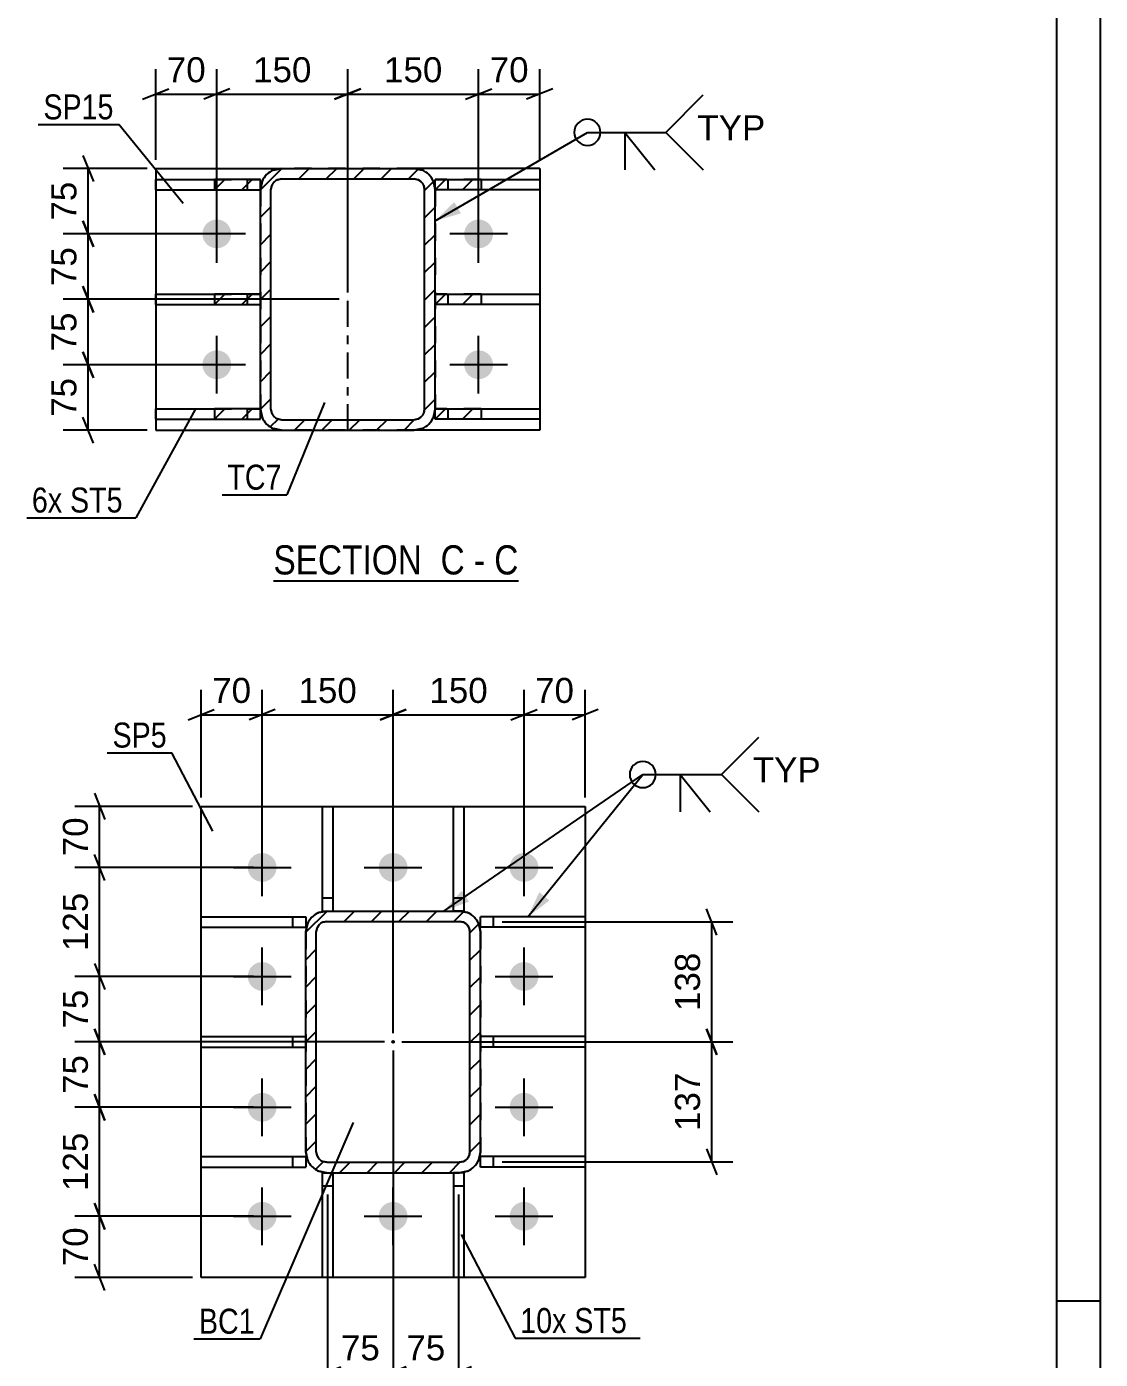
# Model space of a CAD drawing. Header units: millimetres. Extents: x -127 to 467, y -181 to 239.
# Drawn here: x 343.9 to 467, y -38.5 to 114.3 of the extents above; entities that cross this region are included whole.
import ezdxf

# ---------------------------------------------------------------- set-up
doc = ezdxf.new("R2010")
doc.units = ezdxf.units.MM
doc.linetypes.add('DXK_LINE_DOT2', pattern=[3.9198, 1.9599, -1.9599])
doc.linetypes.add('DXK_LINE_DOT3', pattern=[5.9187, 2.979, -0.9799, 0.9799, -0.9799])
doc.styles.add('Arial', font='ARIAL.TTF', dxfattribs={"height": 0.2})
doc.styles.add('Arial Narrow', font='ARIALN.TTF', dxfattribs={"height": 0.2})

# ---------------------------------------------------------------- blocks, each defined once
blk = doc.blocks.new('Unknown-339278888-1134')
at = {"color": 5, "linetype": 'Continuous'}
for p, q in [((466.97, -180.8), (466.97, 239.2)), ((461.97, -175.8), (461.97, 234.2)), ((466.97, -31.8), (461.97, -31.8))]:
    blk.add_line(p, q, dxfattribs=at)
blk = doc.blocks.new('Unknown-339278888-15 - 12399')
at = {"color": 6, "linetype": 'Continuous'}
blk.add_line((372.22, 50.78), (400.29, 50.78), dxfattribs=at)
at = {"color": 0, "linetype": 'Continuous'}
for points in [[(390.32, 51.53), (390.32, 55.03), (372.22, 55.03), (372.22, 51.53)], [(394.14, 51.53), (394.14, 55.03), (391.37, 55.03), (391.37, 51.53)], [(396.47, 51.53), (396.47, 55.03), (395.19, 55.03), (395.19, 51.53)], [(400.29, 51.53), (400.29, 55.03), (397.52, 55.03), (397.52, 51.53)]]:
    blk.add_wipeout(points, dxfattribs=at)
at = {"color": 7, "linetype": 'Continuous', "style": 'Arial Narrow'}
for s, p in [('SECTION ', (372.22, 51.53)), ('C', (391.37, 51.53)), ('C', (397.52, 51.53)), ('-', (395.19, 51.53))]:
    blk.add_text(s, height=3.34, dxfattribs=at).set_placement(p)
blk = doc.blocks.new('Part-339278888-12405 - 12399')
at = {"linetype": 'Continuous'}
h = blk.add_hatch(dxfattribs=at)
h.set_pattern_fill('', scale=0.7, style=0, pattern_type=0)
h.set_pattern_definition([(45, (370.7277, 70.4728), (-1.57154, 1.57154), [])])
h.paths.add_polyline_path([(370.73, 95.67), (370.73, 70.47), (370.91, 69.55), (371.43, 68.78), (372.21, 68.26), (373.13, 68.07), (388.33, 68.07), (389.25, 68.26), (390.02, 68.78), (390.55, 69.55), (390.73, 70.47), (390.73, 95.67), (390.55, 96.59), (390.02, 97.37), (389.25, 97.89), (388.33, 98.07), (373.13, 98.07), (372.21, 97.89), (371.43, 97.37), (370.91, 96.59)])
h.paths.add_polyline_path([(372.28, 96.52), (372.67, 96.78), (373.13, 96.87), (388.33, 96.87), (388.79, 96.78), (389.18, 96.52), (389.44, 96.13), (389.53, 95.67), (389.53, 70.47), (389.44, 70.01), (389.18, 69.62), (388.79, 69.36), (388.33, 69.27), (373.13, 69.27), (372.67, 69.36), (372.28, 69.62), (372.02, 70.01), (371.93, 70.47), (371.93, 95.67), (372.02, 96.13)])
at = {"color": 7, "linetype": 'DXK_LINE_DOT2'}
for p, q in [((372.21, 97.89), (373.13, 98.07)), ((373.13, 98.07), (388.33, 98.07)), ((388.33, 98.07), (389.25, 97.89)), ((370.73, 95.67), (370.91, 96.59)), ((373.13, 96.87), (372.67, 96.78)), ((373.13, 96.87), (388.33, 96.87)), ((388.79, 96.78), (388.33, 96.87)), ((390.55, 96.59), (390.73, 95.67)), ((370.73, 95.67), (370.73, 70.47)), ((372.02, 96.13), (371.93, 95.67)), ((371.93, 70.47), (371.93, 95.67)), ((389.53, 95.67), (389.44, 96.13)), ((389.53, 70.47), (389.53, 95.67)), ((390.73, 95.67), (390.73, 70.47)), ((370.91, 69.55), (370.73, 70.47)), ((371.93, 70.47), (372.02, 70.01)), ((389.44, 70.01), (389.53, 70.47)), ((390.73, 70.47), (390.55, 69.55)), ((372.67, 69.36), (373.13, 69.27)), ((373.13, 69.27), (388.33, 69.27)), ((388.33, 69.27), (388.79, 69.36)), ((373.13, 68.07), (372.21, 68.26)), ((373.13, 68.07), (388.33, 68.07)), ((389.25, 68.26), (388.33, 68.07))]:
    blk.add_line(p, q, dxfattribs=at)
at = {"color": 2, "linetype": 'Continuous'}
for p, q in [((373.13, 98.07), (372.21, 97.89)), ((373.13, 98.07), (388.33, 98.07)), ((389.25, 97.89), (388.33, 98.07)), ((370.91, 96.59), (370.73, 95.67)), ((372.67, 96.78), (373.13, 96.87)), ((373.13, 96.87), (388.33, 96.87)), ((388.33, 96.87), (388.79, 96.78)), ((390.73, 95.67), (390.55, 96.59)), ((370.73, 70.47), (370.73, 95.67)), ((371.93, 95.67), (372.02, 96.13)), ((371.93, 70.47), (371.93, 95.67)), ((389.44, 96.13), (389.53, 95.67)), ((389.53, 70.47), (389.53, 95.67)), ((390.73, 70.47), (390.73, 95.67)), ((370.73, 70.47), (370.91, 69.55)), ((372.02, 70.01), (371.93, 70.47)), ((389.53, 70.47), (389.44, 70.01)), ((390.55, 69.55), (390.73, 70.47)), ((373.13, 69.27), (372.67, 69.36)), ((373.13, 69.27), (388.33, 69.27)), ((388.79, 69.36), (388.33, 69.27)), ((372.21, 68.26), (373.13, 68.07)), ((373.13, 68.07), (388.33, 68.07)), ((388.33, 68.07), (389.25, 68.26))]:
    blk.add_line(p, q, dxfattribs=at)
at = {"color": 7, "linetype": 'DXK_LINE_DOT3'}
blk.add_line((380.73, 83.07), (380.73, 83.07), dxfattribs=at)
at = {"color": 7, "linetype": 'DXK_LINE_DOT2'}
for centre, radius, start, end in [((373.13, 95.67), 2.4, 112.5, 157.5), ((388.33, 95.67), 2.4, 22.5, 67.5), ((373.13, 95.67), 1.2, 112.5, 157.5), ((388.33, 95.67), 1.2, 22.5, 67.5), ((373.13, 70.47), 2.4, 202.5, 247.5), ((373.13, 70.47), 1.2, 202.5, 247.5), ((388.33, 70.47), 1.2, 292.5, 337.5), ((388.33, 70.47), 2.4, 292.5, 337.5)]:
    blk.add_arc(centre, radius, start, end, dxfattribs=at)
at = {"color": 2, "linetype": 'Continuous'}
for centre, radius, start, end in [((373.13, 95.67), 2.4, 112.5, 157.5), ((388.33, 95.67), 2.4, 22.5, 67.5), ((373.13, 95.67), 1.2, 112.5, 157.5), ((388.33, 95.67), 1.2, 22.5, 67.5), ((373.13, 70.47), 2.4, 202.5, 247.5), ((373.13, 70.47), 1.2, 202.5, 247.5), ((388.33, 70.47), 1.2, 292.5, 337.5), ((388.33, 70.47), 2.4, 292.5, 337.5)]:
    blk.add_arc(centre, radius, start, end, dxfattribs=at)
blk = doc.blocks.new('Part-339278888-15968 - 12399')
at = {"linetype": 'Continuous'}
h = blk.add_hatch(dxfattribs=at)
h.set_pattern_fill('', scale=0.7, style=0, pattern_type=0)
h.set_pattern_definition([(45, (365.4517, 69.3228), (-1.5715, 1.5715), [])])
h.paths.add_polyline_path([(365.45, 70.52), (365.45, 69.32), (370.73, 69.32), (370.73, 70.52)])
at = {"color": 2, "linetype": 'Continuous'}
for p, q in [((358.73, 70.52), (365.45, 70.52)), ((358.73, 69.32), (358.73, 70.52)), ((370.73, 70.52), (365.45, 70.52)), ((365.45, 70.52), (365.45, 69.32)), ((370.73, 69.32), (370.73, 70.52)), ((358.73, 69.32), (365.45, 69.32)), ((365.45, 69.32), (370.73, 69.32))]:
    blk.add_line(p, q, dxfattribs=at)
at = {"color": 7, "linetype": 'DXK_LINE_DOT2'}
for p, q in [((365.45, 70.52), (370.73, 70.52)), ((369.23, 69.32), (369.23, 70.52)), ((370.73, 69.32), (370.73, 70.52)), ((365.45, 69.32), (370.73, 69.32))]:
    blk.add_line(p, q, dxfattribs=at)
blk = doc.blocks.new('Part-339278888-12430 - 12399')
at = {"color": 2, "linetype": 'Continuous'}
for p, q in [((358.73, 98.07), (358.73, 68.07)), ((358.73, 98.07), (373.13, 98.07)), ((402.73, 98.07), (388.33, 98.07)), ((402.73, 98.07), (402.73, 68.07)), ((358.73, 68.07), (373.13, 68.07)), ((402.73, 68.07), (388.33, 68.07))]:
    blk.add_line(p, q, dxfattribs=at)
at = {"color": 7, "linetype": 'DXK_LINE_DOT2'}
for p, q in [((388.33, 98.07), (373.13, 98.07)), ((388.33, 68.07), (373.13, 68.07))]:
    blk.add_line(p, q, dxfattribs=at)
at = {"color": 7, "linetype": 'DXK_LINE_DOT3'}
blk.add_line((380.73, 68.07), (380.73, 98.07), dxfattribs=at)
blk = doc.blocks.new('Bolt-339278888-12460 - 12399')
at = {"linetype": 'Continuous'}
for points in [[(364.08, 90.57, -1), (367.38, 90.57, -1)], [(394.08, 90.57, -1), (397.38, 90.57, -1)], [(364.08, 75.57, -1), (367.38, 75.57, -1)], [(394.08, 75.57, -1), (397.38, 75.57, -1)]]:
    blk.add_hatch(color=1, dxfattribs=at).paths.add_polyline_path(points)
at = {"color": 1, "linetype": 'Continuous'}
for p, q in [((365.73, 87.27), (365.73, 93.87)), ((395.73, 87.27), (395.73, 93.87)), ((369.03, 90.57), (362.43, 90.57)), ((399.03, 90.57), (392.43, 90.57)), ((365.73, 72.27), (365.73, 78.87)), ((395.73, 72.27), (395.73, 78.87)), ((369.03, 75.57), (362.43, 75.57)), ((399.03, 75.57), (392.43, 75.57))]:
    blk.add_line(p, q, dxfattribs=at)
blk = doc.blocks.new('Part-339278888-15971 - 12399')
at = {"linetype": 'Continuous'}
h = blk.add_hatch(dxfattribs=at)
h.set_pattern_fill('', scale=0.7, style=0, pattern_type=0)
h.set_pattern_definition([(45, (390.7277, 69.3228), (-1.5715, 1.5715), [])])
h.paths.add_polyline_path([(390.73, 70.52), (390.73, 69.32), (396, 69.32), (396, 70.52)])
at = {"color": 7, "linetype": 'DXK_LINE_DOT2'}
for p, q in [((390.73, 69.32), (390.73, 70.52)), ((396, 70.52), (390.73, 70.52)), ((392.23, 69.32), (392.23, 70.52)), ((396, 69.32), (390.73, 69.32))]:
    blk.add_line(p, q, dxfattribs=at)
at = {"color": 2, "linetype": 'Continuous'}
for p, q in [((390.73, 69.32), (390.73, 70.52)), ((390.73, 70.52), (396, 70.52)), ((396, 70.52), (402.73, 70.52)), ((396, 70.52), (396, 69.32)), ((402.73, 70.52), (402.73, 69.32)), ((396, 69.32), (390.73, 69.32)), ((402.73, 69.32), (396, 69.32))]:
    blk.add_line(p, q, dxfattribs=at)
blk = doc.blocks.new('Part-339278888-15966 - 12399')
at = {"linetype": 'Continuous'}
h = blk.add_hatch(dxfattribs=at)
h.set_pattern_fill('', scale=0.7, style=0, pattern_type=0)
h.set_pattern_definition([(45, (365.4517, 82.4728), (-1.5715, 1.5715), [])])
h.paths.add_polyline_path([(365.45, 83.67), (365.45, 82.47), (370.73, 82.47), (370.73, 83.67)])
at = {"color": 2, "linetype": 'Continuous'}
for p, q in [((358.73, 83.67), (365.45, 83.67)), ((358.73, 82.47), (358.73, 83.67)), ((370.73, 83.67), (365.45, 83.67)), ((365.45, 83.67), (365.45, 82.47)), ((370.73, 82.47), (370.73, 83.67)), ((358.73, 82.47), (365.45, 82.47)), ((365.45, 82.47), (370.73, 82.47))]:
    blk.add_line(p, q, dxfattribs=at)
at = {"color": 7, "linetype": 'DXK_LINE_DOT2'}
for p, q in [((365.45, 83.67), (370.73, 83.67)), ((369.23, 82.47), (369.23, 83.67)), ((370.73, 82.47), (370.73, 83.67)), ((365.45, 82.47), (370.73, 82.47))]:
    blk.add_line(p, q, dxfattribs=at)
blk = doc.blocks.new('Part-339278888-15967 - 12399')
at = {"linetype": 'Continuous'}
h = blk.add_hatch(dxfattribs=at)
h.set_pattern_fill('', scale=0.7, style=0, pattern_type=0)
h.set_pattern_definition([(45, (365.4517, 95.6228), (-1.5715, 1.5715), [])])
h.paths.add_polyline_path([(365.45, 96.82), (365.45, 95.62), (370.73, 95.62), (370.73, 96.82)])
at = {"color": 2, "linetype": 'Continuous'}
for p, q in [((358.73, 96.82), (365.45, 96.82)), ((358.73, 95.62), (358.73, 96.82)), ((370.73, 96.82), (365.45, 96.82)), ((365.45, 96.82), (365.45, 95.62)), ((370.73, 95.62), (370.73, 96.82)), ((358.73, 95.62), (365.45, 95.62)), ((365.45, 95.62), (370.73, 95.62))]:
    blk.add_line(p, q, dxfattribs=at)
at = {"color": 7, "linetype": 'DXK_LINE_DOT2'}
for p, q in [((365.45, 96.82), (370.73, 96.82)), ((369.23, 95.62), (369.23, 96.82)), ((370.73, 95.62), (370.73, 96.82)), ((365.45, 95.62), (370.73, 95.62))]:
    blk.add_line(p, q, dxfattribs=at)
blk = doc.blocks.new('Part-339278888-15969 - 12399')
at = {"linetype": 'Continuous'}
h = blk.add_hatch(dxfattribs=at)
h.set_pattern_fill('', scale=0.7, style=0, pattern_type=0)
h.set_pattern_definition([(45, (390.7277, 82.4728), (-1.5715, 1.5715), [])])
h.paths.add_polyline_path([(390.73, 83.67), (390.73, 82.47), (396, 82.47), (396, 83.67)])
at = {"color": 7, "linetype": 'DXK_LINE_DOT2'}
for p, q in [((390.73, 82.47), (390.73, 83.67)), ((396, 83.67), (390.73, 83.67)), ((392.23, 82.47), (392.23, 83.67)), ((396, 82.47), (390.73, 82.47))]:
    blk.add_line(p, q, dxfattribs=at)
at = {"color": 2, "linetype": 'Continuous'}
for p, q in [((390.73, 82.47), (390.73, 83.67)), ((390.73, 83.67), (396, 83.67)), ((396, 83.67), (402.73, 83.67)), ((396, 83.67), (396, 82.47)), ((402.73, 83.67), (402.73, 82.47)), ((396, 82.47), (390.73, 82.47)), ((402.73, 82.47), (396, 82.47))]:
    blk.add_line(p, q, dxfattribs=at)
blk = doc.blocks.new('Part-339278888-15970 - 12399')
at = {"linetype": 'Continuous'}
h = blk.add_hatch(dxfattribs=at)
h.set_pattern_fill('', scale=0.7, style=0, pattern_type=0)
h.set_pattern_definition([(45, (390.7277, 95.6228), (-1.5715, 1.5715), [])])
h.paths.add_polyline_path([(390.73, 96.82), (390.73, 95.62), (396, 95.62), (396, 96.82)])
at = {"color": 7, "linetype": 'DXK_LINE_DOT2'}
for p, q in [((390.73, 95.62), (390.73, 96.82)), ((396, 96.82), (390.73, 96.82)), ((392.23, 95.62), (392.23, 96.82)), ((396, 95.62), (390.73, 95.62))]:
    blk.add_line(p, q, dxfattribs=at)
at = {"color": 2, "linetype": 'Continuous'}
for p, q in [((390.73, 95.62), (390.73, 96.82)), ((390.73, 96.82), (396, 96.82)), ((396, 96.82), (402.73, 96.82)), ((396, 96.82), (396, 95.62)), ((402.73, 96.82), (402.73, 95.62)), ((396, 95.62), (390.73, 95.62)), ((402.73, 95.62), (396, 95.62))]:
    blk.add_line(p, q, dxfattribs=at)
blk = doc.blocks.new('Part-339278888-12719 - 12684')
at = {"color": 2, "linetype": 'Continuous'}
for p, q in [((407.93, 12.29), (395.93, 12.29)), ((395.93, 11.09), (395.93, 12.29)), ((407.93, 12.29), (407.93, 11.09)), ((407.93, 11.09), (395.93, 11.09))]:
    blk.add_line(p, q, dxfattribs=at)
at = {"color": 7, "linetype": 'DXK_LINE_DOT2'}
blk.add_line((397.43, 11.09), (397.43, 12.29), dxfattribs=at)
blk = doc.blocks.new('Part-339278888-12718 - 12684')
at = {"color": 2, "linetype": 'Continuous'}
for p, q in [((407.93, -1.46), (395.93, -1.46)), ((407.93, -1.46), (407.93, -2.66)), ((407.93, -2.66), (395.93, -2.66))]:
    blk.add_line(p, q, dxfattribs=at)
at = {"color": 7, "linetype": 'DXK_LINE_DOT2'}
for p, q in [((395.93, -1.46), (395.93, -2.66)), ((397.43, -2.66), (397.43, -1.46))]:
    blk.add_line(p, q, dxfattribs=at)
blk = doc.blocks.new('Part-339278888-12686 - 12684')
at = {"linetype": 'Continuous'}
h = blk.add_hatch(dxfattribs=at)
h.set_pattern_fill('', scale=0.7, style=0, pattern_type=0)
h.set_pattern_definition([(45, (395.7457, 11.4588), (-1.57154, 1.57154), [])])
h.paths.add_polyline_path([(395.93, 10.54), (395.75, 11.46), (395.23, 12.24), (394.45, 12.76), (393.53, 12.94), (378.33, 12.94), (377.41, 12.76), (376.63, 12.24), (376.11, 11.46), (375.93, 10.54), (375.93, -14.66), (376.11, -15.58), (376.63, -16.36), (377.41, -16.88), (378.33, -17.06), (393.53, -17.06), (394.45, -16.88), (395.23, -16.36), (395.75, -15.58), (395.93, -14.66)])
h.paths.add_polyline_path([(394.64, -15.12), (394.38, -15.51), (393.99, -15.77), (393.53, -15.86), (378.33, -15.86), (377.87, -15.77), (377.48, -15.51), (377.22, -15.12), (377.13, -14.66), (377.13, 10.54), (377.22, 11), (377.48, 11.39), (377.87, 11.65), (378.33, 11.74), (393.53, 11.74), (393.99, 11.65), (394.38, 11.39), (394.64, 11), (394.73, 10.54), (394.73, -14.66)])
blk.add_hatch(color=246, dxfattribs=at).paths.add_polyline_path([(385.93, -2.16, -1), (385.93, -1.96, -1)])
at = {"color": 7, "linetype": 'DXK_LINE_DOT2'}
for p, q in [((377.41, 12.76), (378.33, 12.94)), ((378.33, 12.94), (393.53, 12.94)), ((393.53, 12.94), (394.45, 12.76)), ((375.93, 10.54), (376.11, 11.46)), ((377.22, 11), (377.13, 10.54)), ((378.33, 11.74), (377.87, 11.65)), ((378.33, 11.74), (393.53, 11.74)), ((393.99, 11.65), (393.53, 11.74)), ((394.73, 10.54), (394.64, 11)), ((395.75, 11.46), (395.93, 10.54)), ((375.93, 10.54), (375.93, -14.66)), ((377.13, -14.66), (377.13, 10.54)), ((394.73, -14.66), (394.73, 10.54)), ((395.93, 10.54), (395.93, -14.66)), ((376.11, -15.58), (375.93, -14.66)), ((377.13, -14.66), (377.22, -15.12)), ((394.64, -15.12), (394.73, -14.66)), ((395.93, -14.66), (395.75, -15.58)), ((377.87, -15.77), (378.33, -15.86)), ((378.33, -15.86), (393.53, -15.86)), ((393.53, -15.86), (393.99, -15.77)), ((378.33, -17.06), (377.41, -16.88)), ((378.33, -17.06), (393.53, -17.06)), ((394.45, -16.88), (393.53, -17.06))]:
    blk.add_line(p, q, dxfattribs=at)
at = {"color": 2, "linetype": 'Continuous'}
for p, q in [((378.33, 12.94), (377.41, 12.76)), ((378.33, 12.94), (393.53, 12.94)), ((394.45, 12.76), (393.53, 12.94)), ((376.11, 11.46), (375.93, 10.54)), ((377.13, 10.54), (377.22, 11)), ((377.87, 11.65), (378.33, 11.74)), ((378.33, 11.74), (393.53, 11.74)), ((393.53, 11.74), (393.99, 11.65)), ((394.64, 11), (394.73, 10.54)), ((395.93, 10.54), (395.75, 11.46)), ((375.93, -14.66), (375.93, 10.54)), ((377.13, -14.66), (377.13, 10.54)), ((394.73, -14.66), (394.73, 10.54)), ((395.93, -14.66), (395.93, 10.54)), ((375.93, -14.66), (376.11, -15.58)), ((377.22, -15.12), (377.13, -14.66)), ((394.73, -14.66), (394.64, -15.12)), ((395.75, -15.58), (395.93, -14.66)), ((378.33, -15.86), (377.87, -15.77)), ((378.33, -15.86), (393.53, -15.86)), ((393.99, -15.77), (393.53, -15.86)), ((377.41, -16.88), (378.33, -17.06)), ((378.33, -17.06), (393.53, -17.06)), ((393.53, -17.06), (394.45, -16.88))]:
    blk.add_line(p, q, dxfattribs=at)
at = {"color": 7, "linetype": 'DXK_LINE_DOT3'}
blk.add_line((385.93, -2.06), (385.93, -2.06), dxfattribs=at)
at = {"color": 246, "linetype": 'DXK_LINE_DOT2'}
blk.add_line((385.93, -2.06), (385.93, -2.06), dxfattribs=at)
at = {"color": 246, "linetype": 'Continuous'}
blk.add_circle((385.93, -2.06), 0.1, dxfattribs=at)
at = {"color": 7, "linetype": 'DXK_LINE_DOT2'}
for centre, radius, start, end in [((378.33, 10.54), 2.4, 112.5, 157.5), ((393.53, 10.54), 2.4, 22.5, 67.5), ((378.33, 10.54), 1.2, 112.5, 157.5), ((393.53, 10.54), 1.2, 22.5, 67.5), ((378.33, -14.66), 1.2, 202.5, 247.5), ((393.53, -14.66), 1.2, 292.5, 337.5), ((378.33, -14.66), 2.4, 202.5, 247.5), ((393.53, -14.66), 2.4, 292.5, 337.5)]:
    blk.add_arc(centre, radius, start, end, dxfattribs=at)
at = {"color": 2, "linetype": 'Continuous'}
for centre, radius, start, end in [((378.33, 10.54), 2.4, 112.5, 157.5), ((393.53, 10.54), 2.4, 22.5, 67.5), ((378.33, 10.54), 1.2, 112.5, 157.5), ((393.53, 10.54), 1.2, 22.5, 67.5), ((378.33, -14.66), 1.2, 202.5, 247.5), ((393.53, -14.66), 1.2, 292.5, 337.5), ((378.33, -14.66), 2.4, 202.5, 247.5), ((393.53, -14.66), 2.4, 292.5, 337.5)]:
    blk.add_arc(centre, radius, start, end, dxfattribs=at)
blk = doc.blocks.new('Part-339278888-12692 - 12684')
at = {"color": 2, "linetype": 'Continuous'}
for p, q in [((363.93, -29.06), (363.93, 24.94)), ((363.93, 24.94), (407.93, 24.94)), ((407.93, 24.94), (407.93, -29.06)), ((407.93, -29.06), (363.93, -29.06))]:
    blk.add_line(p, q, dxfattribs=at)
blk = doc.blocks.new('Part-339278888-12720 - 12684')
at = {"color": 2, "linetype": 'Continuous'}
for p, q in [((407.93, -15.21), (395.93, -15.21)), ((395.93, -16.41), (395.93, -15.21)), ((407.93, -15.21), (407.93, -16.41)), ((407.93, -16.41), (395.93, -16.41))]:
    blk.add_line(p, q, dxfattribs=at)
at = {"color": 7, "linetype": 'DXK_LINE_DOT2'}
blk.add_line((397.43, -16.41), (397.43, -15.21), dxfattribs=at)
blk = doc.blocks.new('Part-339278888-12721 - 12684')
at = {"color": 2, "linetype": 'Continuous'}
for p, q in [((363.93, -2.66), (363.93, -1.46)), ((363.93, -1.46), (375.93, -1.46)), ((363.93, -2.66), (375.93, -2.66))]:
    blk.add_line(p, q, dxfattribs=at)
at = {"color": 7, "linetype": 'DXK_LINE_DOT2'}
for p, q in [((374.43, -2.66), (374.43, -1.46)), ((375.93, -1.46), (375.93, -2.66))]:
    blk.add_line(p, q, dxfattribs=at)
blk = doc.blocks.new('Part-339278888-12722 - 12684')
at = {"color": 2, "linetype": 'Continuous'}
for p, q in [((363.93, 11.09), (363.93, 12.29)), ((363.93, 12.29), (375.93, 12.29)), ((375.93, 12.29), (375.93, 11.09)), ((363.93, 11.09), (375.93, 11.09))]:
    blk.add_line(p, q, dxfattribs=at)
at = {"color": 7, "linetype": 'DXK_LINE_DOT2'}
blk.add_line((374.43, 11.09), (374.43, 12.29), dxfattribs=at)
blk = doc.blocks.new('Part-339278888-12723 - 12684')
at = {"color": 2, "linetype": 'Continuous'}
for p, q in [((363.93, -16.41), (363.93, -15.21)), ((363.93, -15.21), (375.93, -15.21)), ((375.93, -15.21), (375.93, -16.41)), ((363.93, -16.41), (375.93, -16.41))]:
    blk.add_line(p, q, dxfattribs=at)
at = {"color": 7, "linetype": 'DXK_LINE_DOT2'}
blk.add_line((374.43, -16.41), (374.43, -15.21), dxfattribs=at)
blk = doc.blocks.new('Part-339278888-12724 - 12684')
at = {"color": 2, "linetype": 'Continuous'}
for p, q in [((377.83, -29.06), (377.83, -17.06)), ((377.83, -17.06), (378.33, -17.06)), ((379.03, -17.06), (379.03, -29.06)), ((379.03, -29.06), (377.83, -29.06))]:
    blk.add_line(p, q, dxfattribs=at)
at = {"color": 7, "linetype": 'DXK_LINE_DOT2'}
for p, q in [((378.33, -17.06), (379.03, -17.06)), ((377.83, -18.56), (379.03, -18.56))]:
    blk.add_line(p, q, dxfattribs=at)
blk = doc.blocks.new('Part-339278888-12725 - 12684')
at = {"color": 2, "linetype": 'Continuous'}
for p, q in [((392.83, -17.06), (392.83, -29.06)), ((394.03, -17.06), (393.53, -17.06)), ((394.03, -17.06), (394.03, -29.06)), ((394.03, -29.06), (392.83, -29.06))]:
    blk.add_line(p, q, dxfattribs=at)
at = {"color": 7, "linetype": 'DXK_LINE_DOT2'}
for p, q in [((393.53, -17.06), (392.83, -17.06)), ((392.83, -18.56), (394.03, -18.56))]:
    blk.add_line(p, q, dxfattribs=at)
blk = doc.blocks.new('Part-339278888-12726 - 12684')
at = {"color": 2, "linetype": 'Continuous'}
for p, q in [((377.83, 12.94), (377.83, 24.94)), ((377.83, 24.94), (379.03, 24.94)), ((379.03, 24.94), (379.03, 12.94)), ((377.83, 12.94), (378.33, 12.94))]:
    blk.add_line(p, q, dxfattribs=at)
at = {"color": 7, "linetype": 'DXK_LINE_DOT2'}
for p, q in [((377.83, 14.44), (379.03, 14.44)), ((378.33, 12.94), (379.03, 12.94))]:
    blk.add_line(p, q, dxfattribs=at)
blk = doc.blocks.new('Part-339278888-12727 - 12684')
at = {"color": 2, "linetype": 'Continuous'}
for p, q in [((392.83, 12.94), (392.83, 24.94)), ((392.83, 24.94), (394.03, 24.94)), ((394.03, 24.94), (394.03, 12.94)), ((394.03, 12.94), (393.53, 12.94))]:
    blk.add_line(p, q, dxfattribs=at)
at = {"color": 7, "linetype": 'DXK_LINE_DOT2'}
for p, q in [((392.83, 14.44), (394.03, 14.44)), ((393.53, 12.94), (392.83, 12.94))]:
    blk.add_line(p, q, dxfattribs=at)
blk = doc.blocks.new('Bolt-339278888-12739 - 12684')
at = {"linetype": 'Continuous'}
for points in [[(369.28, 17.94, -1), (372.58, 17.94, -1)], [(384.28, 17.94, -1), (387.58, 17.94, -1)], [(399.28, 17.94, -1), (402.58, 17.94, -1)], [(369.28, 5.44, -1), (372.58, 5.44, -1)], [(399.28, 5.44, -1), (402.58, 5.44, -1)], [(369.28, -9.56, -1), (372.58, -9.56, -1)], [(399.28, -9.56, -1), (402.58, -9.56, -1)], [(369.28, -22.06, -1), (372.58, -22.06, -1)], [(384.28, -22.06, -1), (387.58, -22.06, -1)], [(399.28, -22.06, -1), (402.58, -22.06, -1)]]:
    blk.add_hatch(color=1, dxfattribs=at).paths.add_polyline_path(points)
at = {"color": 1, "linetype": 'Continuous'}
for p, q in [((370.93, 14.64), (370.93, 21.24)), ((385.93, 14.64), (385.93, 21.24)), ((400.93, 14.64), (400.93, 21.24)), ((367.63, 17.94), (374.23, 17.94)), ((382.63, 17.94), (389.23, 17.94)), ((397.63, 17.94), (404.23, 17.94)), ((370.93, 2.14), (370.93, 8.74)), ((400.93, 2.14), (400.93, 8.74)), ((367.63, 5.44), (374.23, 5.44)), ((397.63, 5.44), (404.23, 5.44)), ((370.93, -12.86), (370.93, -6.26)), ((400.93, -12.86), (400.93, -6.26)), ((367.63, -9.56), (374.23, -9.56)), ((397.63, -9.56), (404.23, -9.56)), ((370.93, -25.36), (370.93, -18.76)), ((385.93, -25.36), (385.93, -18.76)), ((400.93, -25.36), (400.93, -18.76)), ((367.63, -22.06), (374.23, -22.06)), ((382.63, -22.06), (389.23, -22.06)), ((397.63, -22.06), (404.23, -22.06))]:
    blk.add_line(p, q, dxfattribs=at)
blk = doc.blocks.new('StraightDimension-339278888-14263 - 12399')
at = {"color": 7, "linetype": 'Continuous'}
for p, q in [((395.73, 91.57), (395.73, 109.46)), ((402.73, 99.07), (402.73, 109.46)), ((394.23, 106.01), (397.23, 107.21)), ((404.23, 107.21), (401.23, 106.01)), ((395.73, 106.61), (402.73, 106.61))]:
    blk.add_line(p, q, dxfattribs=at)
at = {"color": 0}
blk.add_wipeout([(402.05, 107.36), (402.05, 111.56), (396.4, 111.56), (396.4, 107.36)], dxfattribs=at)
at = {"color": 3, "style": 'Arial'}
blk.add_text('70', height=2.865, dxfattribs=at).set_placement((397, 107.96))
blk = doc.blocks.new('StraightDimension-339278888-14305 - 12399')
at = {"color": 7, "linetype": 'Continuous'}
for p, q in [((350.39, 77.07), (351.59, 74.07)), ((364.73, 75.57), (348.14, 75.57)), ((350.99, 68.07), (350.99, 75.57)), ((351.59, 66.57), (350.39, 69.57)), ((357.73, 68.07), (348.14, 68.07))]:
    blk.add_line(p, q, dxfattribs=at)
at = {"color": 0}
blk.add_wipeout([(350.24, 74.65), (346.04, 74.65), (346.04, 69), (350.24, 69)], dxfattribs=at)
at = {"color": 3, "style": 'Arial'}
blk.add_text('75', height=2.865, rotation=90.0002, dxfattribs=at).set_placement((349.64, 69.6))
blk = doc.blocks.new('StraightDimension-339278888-14264 - 12399')
at = {"color": 7, "linetype": 'Continuous'}
for p, q in [((380.73, 84.07), (380.73, 109.46)), ((395.73, 91.57), (395.73, 109.46)), ((382.23, 107.21), (379.23, 106.01)), ((394.23, 106.01), (397.23, 107.21)), ((380.73, 106.61), (395.73, 106.61))]:
    blk.add_line(p, q, dxfattribs=at)
at = {"color": 0}
blk.add_wipeout([(392.16, 107.36), (392.16, 111.56), (384.29, 111.56), (384.29, 107.36)], dxfattribs=at)
at = {"color": 3, "style": 'Arial'}
blk.add_text('150', height=2.865, dxfattribs=at).set_placement((384.89, 107.96))
blk = doc.blocks.new('StraightDimension-339278888-14265 - 12399')
at = {"color": 7, "linetype": 'Continuous'}
for p, q in [((365.73, 91.57), (365.73, 109.46)), ((380.73, 84.07), (380.73, 109.46)), ((367.23, 107.21), (364.23, 106.01)), ((379.23, 106.01), (382.23, 107.21)), ((365.73, 106.61), (380.73, 106.61))]:
    blk.add_line(p, q, dxfattribs=at)
at = {"color": 0}
blk.add_wipeout([(377.16, 107.36), (377.16, 111.56), (369.29, 111.56), (369.29, 107.36)], dxfattribs=at)
at = {"color": 3, "style": 'Arial'}
blk.add_text('150', height=2.865, dxfattribs=at).set_placement((369.89, 107.96))
blk = doc.blocks.new('StraightDimension-339278888-14266 - 12399')
at = {"color": 7, "linetype": 'Continuous'}
for p, q in [((358.73, 99.07), (358.73, 109.46)), ((365.73, 91.57), (365.73, 109.46)), ((357.23, 106.01), (360.23, 107.21)), ((367.23, 107.21), (364.23, 106.01)), ((358.73, 106.61), (365.73, 106.61))]:
    blk.add_line(p, q, dxfattribs=at)
at = {"color": 0}
blk.add_wipeout([(365.05, 107.36), (365.05, 111.56), (359.4, 111.56), (359.4, 107.36)], dxfattribs=at)
at = {"color": 3, "style": 'Arial'}
blk.add_text('70', height=2.865, dxfattribs=at).set_placement((360, 107.96))
blk = doc.blocks.new('StraightDimension-339278888-14302 - 12399')
at = {"color": 7, "linetype": 'Continuous'}
for p, q in [((350.39, 99.57), (351.59, 96.57)), ((357.73, 98.07), (348.14, 98.07)), ((350.99, 90.57), (350.99, 98.07)), ((351.59, 89.07), (350.39, 92.07)), ((364.73, 90.57), (348.14, 90.57))]:
    blk.add_line(p, q, dxfattribs=at)
at = {"color": 0}
blk.add_wipeout([(350.24, 97.15), (346.04, 97.15), (346.04, 91.5), (350.24, 91.5)], dxfattribs=at)
at = {"color": 3, "style": 'Arial'}
blk.add_text('75', height=2.865, rotation=90.0002, dxfattribs=at).set_placement((349.64, 92.1))
blk = doc.blocks.new('StraightDimension-339278888-14303 - 12399')
at = {"color": 7, "linetype": 'Continuous'}
for p, q in [((350.39, 92.07), (351.59, 89.07)), ((364.73, 90.57), (348.14, 90.57)), ((350.99, 83.07), (350.99, 90.57)), ((351.59, 81.57), (350.39, 84.57)), ((379.73, 83.07), (348.14, 83.07))]:
    blk.add_line(p, q, dxfattribs=at)
at = {"color": 0}
blk.add_wipeout([(350.24, 89.65), (346.04, 89.65), (346.04, 84), (350.24, 84)], dxfattribs=at)
at = {"color": 3, "style": 'Arial'}
blk.add_text('75', height=2.865, rotation=90.0002, dxfattribs=at).set_placement((349.64, 84.6))
blk = doc.blocks.new('StraightDimension-339278888-14304 - 12399')
at = {"color": 7, "linetype": 'Continuous'}
for p, q in [((350.39, 84.57), (351.59, 81.57)), ((379.73, 83.07), (348.14, 83.07)), ((350.99, 75.57), (350.99, 83.07)), ((351.59, 74.07), (350.39, 77.07)), ((364.73, 75.57), (348.14, 75.57))]:
    blk.add_line(p, q, dxfattribs=at)
at = {"color": 0}
blk.add_wipeout([(350.24, 82.15), (346.04, 82.15), (346.04, 76.5), (350.24, 76.5)], dxfattribs=at)
at = {"color": 3, "style": 'Arial'}
blk.add_text('75', height=2.865, rotation=90.0002, dxfattribs=at).set_placement((349.64, 77.1))
blk = doc.blocks.new('StraightDimension-339278888-16580 - 12684')
at = {"color": 7, "linetype": 'Continuous'}
for p, q in [((351.7, -20.56), (352.9, -23.56)), ((369.93, -22.06), (349.45, -22.06)), ((352.3, -29.06), (352.3, -22.06)), ((352.9, -30.56), (351.7, -27.56)), ((362.93, -29.06), (349.45, -29.06))]:
    blk.add_line(p, q, dxfattribs=at)
at = {"color": 0}
blk.add_wipeout([(351.55, -22.74), (347.35, -22.74), (347.35, -28.38), (351.55, -28.38)], dxfattribs=at)
at = {"color": 3, "style": 'Arial'}
blk.add_text('70', height=2.865, rotation=90.0002, dxfattribs=at).set_placement((350.95, -27.78))
blk = doc.blocks.new('StraightDimension-339278888-16579 - 12684')
at = {"color": 7, "linetype": 'Continuous'}
for p, q in [((351.7, -8.06), (352.9, -11.06)), ((369.93, -9.56), (349.45, -9.56)), ((352.3, -22.06), (352.3, -9.56)), ((352.9, -23.56), (351.7, -20.56)), ((369.93, -22.06), (349.45, -22.06))]:
    blk.add_line(p, q, dxfattribs=at)
at = {"color": 0}
blk.add_wipeout([(351.55, -11.87), (347.35, -11.87), (347.35, -19.75), (351.55, -19.75)], dxfattribs=at)
at = {"color": 3, "style": 'Arial'}
blk.add_text('125', height=2.865, rotation=90.0002, dxfattribs=at).set_placement((350.95, -19.15))
blk = doc.blocks.new('StraightDimension-339278888-13838 - 12684')
at = {"color": 7, "linetype": 'Continuous'}
for p, q in [((370.93, 18.94), (370.93, 38.3)), ((385.93, -1.06), (385.93, 38.3)), ((372.43, 36.05), (369.43, 34.85)), ((370.93, 35.45), (385.93, 35.45)), ((384.43, 34.85), (387.43, 36.05))]:
    blk.add_line(p, q, dxfattribs=at)
at = {"color": 0}
blk.add_wipeout([(382.36, 36.2), (382.36, 40.4), (374.49, 40.4), (374.49, 36.2)], dxfattribs=at)
at = {"color": 3, "style": 'Arial'}
blk.add_text('150', height=2.865, dxfattribs=at).set_placement((375.09, 36.8))
blk = doc.blocks.new('StraightDimension-339278888-13821 - 12684')
at = {"color": 7, "linetype": 'Continuous'}
for p, q in [((385.93, -3.06), (385.93, -42.32)), ((393.43, -19.56), (393.43, -42.32)), ((384.43, -40.52), (387.43, -39.32)), ((394.93, -39.32), (391.93, -40.52)), ((385.93, -39.92), (393.43, -39.92))]:
    blk.add_line(p, q, dxfattribs=at)
at = {"color": 0}
blk.add_wipeout([(392.5, -39.17), (392.5, -34.97), (386.85, -34.97), (386.85, -39.17)], dxfattribs=at)
at = {"color": 3, "style": 'Arial'}
blk.add_text('75', height=2.865, dxfattribs=at).set_placement((387.45, -38.57))
blk = doc.blocks.new('StraightDimension-339278888-13822 - 12684')
at = {"color": 7, "linetype": 'Continuous'}
for p, q in [((385.93, -3.06), (385.93, -42.32)), ((378.43, -19.56), (378.43, -42.32)), ((376.93, -40.52), (379.93, -39.32)), ((387.43, -39.32), (384.43, -40.52)), ((378.43, -39.92), (385.93, -39.92))]:
    blk.add_line(p, q, dxfattribs=at)
at = {"color": 0}
blk.add_wipeout([(385, -39.17), (385, -34.97), (379.35, -34.97), (379.35, -39.17)], dxfattribs=at)
at = {"color": 3, "style": 'Arial'}
blk.add_text('75', height=2.865, dxfattribs=at).set_placement((379.95, -38.57))
blk = doc.blocks.new('StraightDimension-339278888-13836 - 12684')
at = {"color": 7, "linetype": 'Continuous'}
for p, q in [((400.93, 18.94), (400.93, 38.3)), ((407.93, 25.94), (407.93, 38.3)), ((399.43, 34.85), (402.43, 36.05)), ((400.93, 35.45), (407.93, 35.45)), ((409.43, 36.05), (406.43, 34.85))]:
    blk.add_line(p, q, dxfattribs=at)
at = {"color": 0}
blk.add_wipeout([(407.25, 36.2), (407.25, 40.4), (401.6, 40.4), (401.6, 36.2)], dxfattribs=at)
at = {"color": 3, "style": 'Arial'}
blk.add_text('70', height=2.865, dxfattribs=at).set_placement((402.2, 36.8))
blk = doc.blocks.new('StraightDimension-339278888-13837 - 12684')
at = {"color": 7, "linetype": 'Continuous'}
for p, q in [((385.93, -1.06), (385.93, 38.3)), ((400.93, 18.94), (400.93, 38.3)), ((387.43, 36.05), (384.43, 34.85)), ((385.93, 35.45), (400.93, 35.45)), ((399.43, 34.85), (402.43, 36.05))]:
    blk.add_line(p, q, dxfattribs=at)
at = {"color": 0}
blk.add_wipeout([(397.36, 36.2), (397.36, 40.4), (389.49, 40.4), (389.49, 36.2)], dxfattribs=at)
at = {"color": 3, "style": 'Arial'}
blk.add_text('150', height=2.865, dxfattribs=at).set_placement((390.09, 36.8))
blk = doc.blocks.new('StraightDimension-339278888-13839 - 12684')
at = {"color": 7, "linetype": 'Continuous'}
for p, q in [((363.93, 25.94), (363.93, 38.3)), ((370.93, 18.94), (370.93, 38.3)), ((362.43, 34.85), (365.43, 36.05)), ((363.93, 35.45), (370.93, 35.45)), ((372.43, 36.05), (369.43, 34.85))]:
    blk.add_line(p, q, dxfattribs=at)
at = {"color": 0}
blk.add_wipeout([(370.25, 36.2), (370.25, 40.4), (364.6, 40.4), (364.6, 36.2)], dxfattribs=at)
at = {"color": 3, "style": 'Arial'}
blk.add_text('70', height=2.865, dxfattribs=at).set_placement((365.2, 36.8))
blk = doc.blocks.new('StraightDimension-339278888-13934 - 12684')
at = {"color": 7, "linetype": 'Continuous'}
for p, q in [((423.04, 10.19), (421.84, 13.19)), ((398.43, 11.69), (424.84, 11.69)), ((422.44, -2.06), (422.44, 11.69)), ((421.84, -0.56), (423.04, -3.56)), ((386.93, -2.06), (424.84, -2.06))]:
    blk.add_line(p, q, dxfattribs=at)
at = {"color": 0}
blk.add_wipeout([(421.69, 8.75), (417.49, 8.75), (417.49, 0.88), (421.69, 0.88)], dxfattribs=at)
at = {"color": 3, "style": 'Arial'}
blk.add_text('138', height=2.865, rotation=90.0002, dxfattribs=at).set_placement((421.09, 1.48))
blk = doc.blocks.new('StraightDimension-339278888-13935 - 12684')
at = {"color": 7, "linetype": 'Continuous'}
for p, q in [((423.04, -3.56), (421.84, -0.56)), ((386.93, -2.06), (424.84, -2.06)), ((422.44, -15.81), (422.44, -2.06)), ((421.84, -14.31), (423.04, -17.31)), ((398.43, -15.81), (424.84, -15.81))]:
    blk.add_line(p, q, dxfattribs=at)
at = {"color": 0}
blk.add_wipeout([(421.69, -5), (417.49, -5), (417.49, -12.87), (421.69, -12.87)], dxfattribs=at)
at = {"color": 3, "style": 'Arial'}
blk.add_text('137', height=2.865, rotation=90.0002, dxfattribs=at).set_placement((421.09, -12.27))
blk = doc.blocks.new('StraightDimension-339278888-16575 - 12684')
at = {"color": 7, "linetype": 'Continuous'}
for p, q in [((351.7, 26.44), (352.9, 23.44)), ((362.93, 24.94), (349.45, 24.94)), ((352.3, 17.94), (352.3, 24.94)), ((352.9, 16.44), (351.7, 19.44)), ((369.93, 17.94), (349.45, 17.94))]:
    blk.add_line(p, q, dxfattribs=at)
at = {"color": 0}
blk.add_wipeout([(351.55, 24.26), (347.35, 24.26), (347.35, 18.62), (351.55, 18.62)], dxfattribs=at)
at = {"color": 3, "style": 'Arial'}
blk.add_text('70', height=2.865, rotation=90.0002, dxfattribs=at).set_placement((350.95, 19.22))
blk = doc.blocks.new('StraightDimension-339278888-16576 - 12684')
at = {"color": 7, "linetype": 'Continuous'}
for p, q in [((352.9, 16.44), (351.7, 19.44)), ((369.93, 17.94), (349.45, 17.94)), ((352.3, 5.44), (352.3, 17.94)), ((351.7, 6.94), (352.9, 3.94)), ((369.93, 5.44), (349.45, 5.44))]:
    blk.add_line(p, q, dxfattribs=at)
at = {"color": 0}
blk.add_wipeout([(351.55, 15.63), (347.35, 15.63), (347.35, 7.75), (351.55, 7.75)], dxfattribs=at)
at = {"color": 3, "style": 'Arial'}
blk.add_text('125', height=2.865, rotation=90.0002, dxfattribs=at).set_placement((350.95, 8.35))
blk = doc.blocks.new('StraightDimension-339278888-16577 - 12684')
at = {"color": 7, "linetype": 'Continuous'}
for p, q in [((351.7, 6.94), (352.9, 3.94)), ((369.93, 5.44), (349.45, 5.44)), ((352.3, -2.06), (352.3, 5.44)), ((352.9, -3.56), (351.7, -0.56)), ((384.93, -2.06), (349.45, -2.06))]:
    blk.add_line(p, q, dxfattribs=at)
at = {"color": 0}
blk.add_wipeout([(351.55, 4.51), (347.35, 4.51), (347.35, -1.13), (351.55, -1.13)], dxfattribs=at)
at = {"color": 3, "style": 'Arial'}
blk.add_text('75', height=2.865, rotation=90.0002, dxfattribs=at).set_placement((350.95, -0.53))
blk = doc.blocks.new('StraightDimension-339278888-16578 - 12684')
at = {"color": 7, "linetype": 'Continuous'}
for p, q in [((351.7, -0.56), (352.9, -3.56)), ((384.93, -2.06), (349.45, -2.06)), ((352.3, -9.56), (352.3, -2.06)), ((352.9, -11.06), (351.7, -8.06)), ((369.93, -9.56), (349.45, -9.56))]:
    blk.add_line(p, q, dxfattribs=at)
at = {"color": 0}
blk.add_wipeout([(351.55, -2.99), (347.35, -2.99), (347.35, -8.63), (351.55, -8.63)], dxfattribs=at)
at = {"color": 3, "style": 'Arial'}
blk.add_text('75', height=2.865, rotation=90.0002, dxfattribs=at).set_placement((350.95, -8.03))
blk = doc.blocks.new('WeldMark-339278888-14356 - 12399')
at = {"linetype": 'Continuous'}
blk.add_hatch(color=30, dxfattribs=at).paths.add_polyline_path([(393.7, 92.92), (390.73, 92.06), (392.94, 94.22)])
at = {"color": 30, "linetype": 'Continuous'}
for p, q in [((390.73, 92.06), (408.19, 102.21)), ((408.19, 102.21), (417.19, 102.21))]:
    blk.add_line(p, q, dxfattribs=at)
at = {"color": 3, "linetype": 'Continuous'}
for q in [(415.9, 97.93), (412.47, 97.93)]:
    blk.add_line((412.47, 102.21), q, dxfattribs=at)
for start, end in [(90, 270), (270, 90)]:
    blk.add_arc((408.19, 102.21), 1.5, start, end, dxfattribs=at)
at = {"color": 0, "linetype": 'Continuous'}
blk.add_wipeout([(428.56, 101.31), (428.56, 104.31), (420.79, 104.31), (420.79, 101.31)], dxfattribs=at)
blk.add_wipeout([(428.56, 101.31), (428.56, 104.31), (420.79, 104.31), (420.79, 101.31)], dxfattribs=at)
at = {"color": 3, "linetype": 'Continuous'}
for q in [(421.47, 106.5), (421.47, 97.93)]:
    blk.add_line((417.19, 102.21), q, dxfattribs=at)
at = {"color": 3, "linetype": 'Continuous', "style": 'Arial'}
blk.add_text('TYP', height=2.865, dxfattribs=at).set_placement((420.79, 101.31))
blk = doc.blocks.new('MarkSet-339278888-16920 - 12399')
at = {"color": 30, "linetype": 'Continuous'}
blk.add_line((363.29, 70.52), (356.44, 58.03), dxfattribs=at)
at = {"color": 0}
for points in [[(348.01, 58.63), (348.01, 61.63), (344.54, 61.63), (344.54, 58.63)], [(354.94, 58.63), (354.94, 61.63), (348.91, 61.63), (348.91, 58.63)]]:
    blk.add_wipeout(points, dxfattribs=at)
for points in [[(348.01, 58.63), (348.01, 61.63), (344.54, 61.63), (344.54, 58.63)], [(354.94, 58.63), (354.94, 61.63), (348.91, 61.63), (348.91, 58.63)]]:
    blk.add_wipeout(points, dxfattribs=at)
at = {"color": 30, "linetype": 'Continuous'}
blk.add_line((343.94, 58.03), (356.44, 58.03), dxfattribs=at)
at = {"color": 3, "style": 'Arial Narrow'}
for s, p in [('6x', (344.54, 58.63)), ('ST5', (348.91, 58.63))]:
    blk.add_text(s, height=2.863, dxfattribs=at).set_placement(p)
blk = doc.blocks.new('Mark-339278888-14340 - 12399')
at = {"color": 0}
blk.add_wipeout([(373.14, 61.25), (373.14, 64.25), (366.94, 64.25), (366.94, 61.25)], dxfattribs=at)
blk.add_wipeout([(373.14, 61.25), (373.14, 64.25), (366.94, 64.25), (366.94, 61.25)], dxfattribs=at)
at = {"color": 30, "linetype": 'Continuous'}
for p in [(378.05, 71.23), (366.34, 60.65)]:
    blk.add_line(p, (373.74, 60.65), dxfattribs=at)
at = {"color": 3, "style": 'Arial Narrow'}
blk.add_text('TC7', height=2.863, dxfattribs=at).set_placement((366.94, 61.25))
blk = doc.blocks.new('Mark-339278888-14343 - 12399')
at = {"color": 0}
blk.add_wipeout([(353.9, 103.7), (353.9, 106.7), (345.86, 106.7), (345.86, 103.7)], dxfattribs=at)
blk.add_wipeout([(353.9, 103.7), (353.9, 106.7), (345.86, 106.7), (345.86, 103.7)], dxfattribs=at)
at = {"color": 30, "linetype": 'Continuous'}
for p in [(345.26, 103.1), (361.88, 94.05)]:
    blk.add_line(p, (354.5, 103.1), dxfattribs=at)
at = {"color": 3, "style": 'Arial Narrow'}
blk.add_text('SP15', height=2.863, dxfattribs=at).set_placement((345.86, 103.7))
blk = doc.blocks.new('Mark-339278888-13948 - 12684')
at = {"color": 0}
blk.add_wipeout([(359.99, 31.68), (359.99, 34.68), (353.78, 34.68), (353.78, 31.68)], dxfattribs=at)
blk.add_wipeout([(359.99, 31.68), (359.99, 34.68), (353.78, 34.68), (353.78, 31.68)], dxfattribs=at)
at = {"color": 30, "linetype": 'Continuous'}
for p in [(353.18, 31.08), (365.29, 22.11)]:
    blk.add_line(p, (360.59, 31.08), dxfattribs=at)
at = {"color": 3, "style": 'Arial Narrow'}
blk.add_text('SP5', height=2.863, dxfattribs=at).set_placement((353.78, 31.68))
blk = doc.blocks.new('MarkSet-339278888-13803 - 12684')
at = {"color": 0}
for points in [[(405.79, -35.44), (405.79, -32.44), (400.5, -32.44), (400.5, -35.44)], [(412.72, -35.44), (412.72, -32.44), (406.69, -32.44), (406.69, -35.44)]]:
    blk.add_wipeout(points, dxfattribs=at)
for points in [[(405.79, -35.44), (405.79, -32.44), (400.5, -32.44), (400.5, -35.44)], [(412.72, -35.44), (412.72, -32.44), (406.69, -32.44), (406.69, -35.44)]]:
    blk.add_wipeout(points, dxfattribs=at)
at = {"color": 30, "linetype": 'Continuous'}
for p, q in [((393.71, -24.15), (399.9, -36.04)), ((399.9, -36.04), (414.22, -36.04))]:
    blk.add_line(p, q, dxfattribs=at)
at = {"color": 3, "style": 'Arial Narrow'}
for s, p in [('10x', (400.5, -35.44)), ('ST5', (406.69, -35.44))]:
    blk.add_text(s, height=2.863, dxfattribs=at).set_placement(p)
blk = doc.blocks.new('Mark-339278888-13954 - 12684')
at = {"color": 0}
blk.add_wipeout([(370.08, -35.52), (370.08, -32.52), (363.68, -32.52), (363.68, -35.52)], dxfattribs=at)
blk.add_wipeout([(370.08, -35.52), (370.08, -32.52), (363.68, -32.52), (363.68, -35.52)], dxfattribs=at)
at = {"color": 30, "linetype": 'Continuous'}
for p in [(381.34, -11.3), (363.08, -36.12)]:
    blk.add_line(p, (370.68, -36.12), dxfattribs=at)
at = {"color": 3, "style": 'Arial Narrow'}
blk.add_text('BC1', height=2.863, dxfattribs=at).set_placement((363.68, -35.52))
blk = doc.blocks.new('WeldMark-339278888-13982 - 12684')
at = {"linetype": 'Continuous'}
for points in [[(394.63, 14.02), (391.73, 12.94), (393.78, 15.26)], [(403.85, 14.15), (401.38, 12.29), (402.68, 15.1)]]:
    blk.add_hatch(color=30, dxfattribs=at).paths.add_polyline_path(points)
at = {"color": 30, "linetype": 'Continuous'}
for p, q in [((391.73, 12.94), (414.54, 28.59)), ((401.38, 12.29), (414.54, 28.59)), ((414.54, 28.59), (423.54, 28.59))]:
    blk.add_line(p, q, dxfattribs=at)
at = {"color": 3, "linetype": 'Continuous'}
for q in [(422.26, 24.3), (418.83, 24.3)]:
    blk.add_line((418.83, 28.59), q, dxfattribs=at)
for start, end in [(90, 270), (270, 90)]:
    blk.add_arc((414.54, 28.59), 1.5, start, end, dxfattribs=at)
at = {"color": 0, "linetype": 'Continuous'}
blk.add_wipeout([(434.92, 27.69), (434.92, 30.69), (427.14, 30.69), (427.14, 27.69)], dxfattribs=at)
blk.add_wipeout([(434.92, 27.69), (434.92, 30.69), (427.14, 30.69), (427.14, 27.69)], dxfattribs=at)
at = {"color": 3, "linetype": 'Continuous'}
for q in [(427.83, 32.87), (427.83, 24.3)]:
    blk.add_line((423.54, 28.59), q, dxfattribs=at)
at = {"color": 3, "linetype": 'Continuous', "style": 'Arial'}
blk.add_text('TYP', height=2.865, dxfattribs=at).set_placement((427.14, 27.69))

msp = doc.modelspace()

# ---------------------------------------------------------------- block references
for name in ['Unknown-339278888-1134', 'Part-339278888-12430 - 12399', 'Part-339278888-12405 - 12399', 'Part-339278888-15967 - 12399', 'Part-339278888-15970 - 12399', 'Bolt-339278888-12460 - 12399', 'Part-339278888-15966 - 12399', 'Part-339278888-15969 - 12399', 'Part-339278888-15968 - 12399', 'Part-339278888-15971 - 12399', 'Part-339278888-12692 - 12684', 'Part-339278888-12726 - 12684', 'Part-339278888-12727 - 12684', 'Bolt-339278888-12739 - 12684', 'Part-339278888-12722 - 12684', 'Part-339278888-12686 - 12684', 'Part-339278888-12719 - 12684', 'Part-339278888-12721 - 12684', 'Part-339278888-12718 - 12684', 'Part-339278888-12723 - 12684', 'Part-339278888-12720 - 12684', 'Part-339278888-12724 - 12684', 'Part-339278888-12725 - 12684']:
    msp.add_blockref(name, (0, 0))

# ---------------------------------------------------------------- next in the draw order: block references
for name in ['StraightDimension-339278888-14263 - 12399', 'StraightDimension-339278888-14305 - 12399', 'Mark-339278888-14340 - 12399', 'Unknown-339278888-15 - 12399', 'StraightDimension-339278888-13838 - 12684', 'StraightDimension-339278888-13836 - 12684', 'StraightDimension-339278888-13821 - 12684', 'StraightDimension-339278888-16580 - 12684']:
    msp.add_blockref(name, (0, 0))

# ---------------------------------------------------------------- next in the draw order: block references
for name in ['StraightDimension-339278888-14264 - 12399', 'MarkSet-339278888-16920 - 12399', 'StraightDimension-339278888-13839 - 12684', 'StraightDimension-339278888-13837 - 12684', 'StraightDimension-339278888-13822 - 12684', 'StraightDimension-339278888-16579 - 12684', 'MarkSet-339278888-13803 - 12684']:
    msp.add_blockref(name, (0, 0))

# ---------------------------------------------------------------- next in the draw order: block references
for name in ['StraightDimension-339278888-14265 - 12399', 'WeldMark-339278888-14356 - 12399', 'StraightDimension-339278888-16575 - 12684', 'StraightDimension-339278888-13934 - 12684']:
    msp.add_blockref(name, (0, 0))

# ---------------------------------------------------------------- next in the draw order: block references
for name in ['StraightDimension-339278888-14266 - 12399', 'Mark-339278888-13948 - 12684', 'WeldMark-339278888-13982 - 12684', 'StraightDimension-339278888-16576 - 12684', 'StraightDimension-339278888-13935 - 12684']:
    msp.add_blockref(name, (0, 0))

# ---------------------------------------------------------------- next in the draw order: block references
for name in ['StraightDimension-339278888-14302 - 12399', 'StraightDimension-339278888-16577 - 12684']:
    msp.add_blockref(name, (0, 0))

# ---------------------------------------------------------------- next in the draw order: block references
for name in ['Mark-339278888-14343 - 12399', 'StraightDimension-339278888-14303 - 12399', 'StraightDimension-339278888-16578 - 12684']:
    msp.add_blockref(name, (0, 0))

# ---------------------------------------------------------------- next in the draw order: block references
for name in ['StraightDimension-339278888-14304 - 12399', 'Mark-339278888-13954 - 12684']:
    msp.add_blockref(name, (0, 0))

doc.saveas('drawing.dxf')
